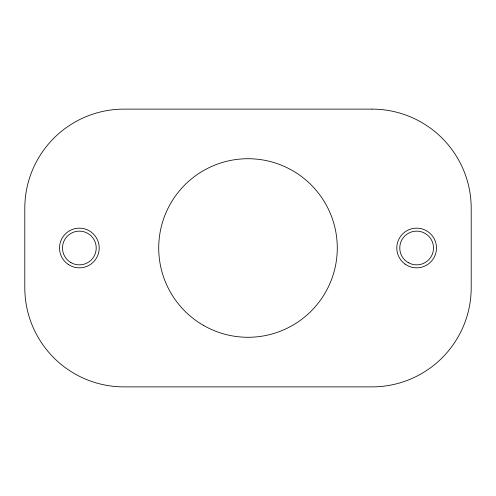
<?xml version="1.0" encoding="UTF-8"?>
<svg xmlns="http://www.w3.org/2000/svg" width="496" height="496" viewBox="0 0 496 496"><rect width="100%" height="100%" fill="white"/><g stroke="black" fill="none" stroke-linecap="round" stroke-linejoin="round"><path stroke-width="0.74" d="M372 109.12L124 109.12A99.2 99.2 0 0 0 24.8 208.32L24.8 287.68A99.2 99.2 0 0 0 124 386.88L372 386.88A99.2 99.2 0 0 0 471.2 287.68L471.2 208.32A99.2 99.2 0 0 0 372 109.12M70.866 262.57A16.864 16.864 0 0 0 96.224 248.074A16.864 16.864 0 0 0 70.99 233.362A16.864 16.864 0 0 0 70.866 262.57M408.208 262.607A16.864 16.864 0 0 0 433.504 248A16.864 16.864 0 0 0 408.208 233.393A16.864 16.864 0 0 0 408.208 262.607M203.36 325.32A89.28 89.28 0 0 0 337.28 248A89.28 89.28 0 0 0 203.36 170.68A89.28 89.28 0 0 0 203.36 325.32M68.312 264.48A19.84 19.84 0 0 0 99.157 249.327A19.84 19.84 0 0 0 70.612 230.194A19.84 19.84 0 0 0 68.312 264.48M405.052 264.101A19.84 19.84 0 0 0 436.381 249.984A19.84 19.84 0 0 0 408.487 229.908A19.84 19.84 0 0 0 405.052 264.101"/></g></svg>
